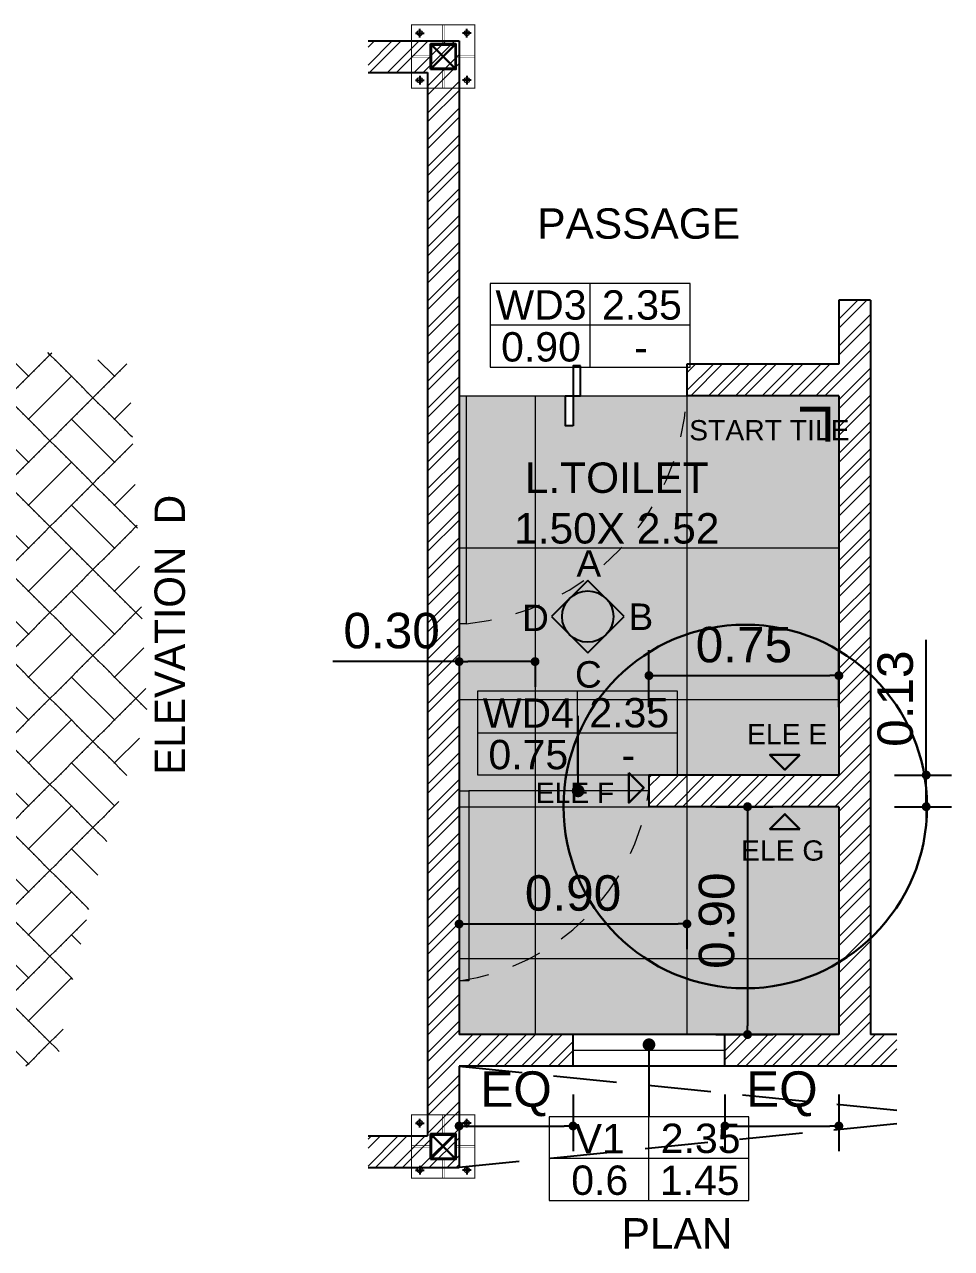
# Model space of a CAD drawing. Header units: metres. Extents: x 494 to 1845, y -666 to 1061.
# Drawn here: x 1403.954 to 1407.616, y 225.948 to 230.782 of the extents above; entities that cross this region are included whole.
import ezdxf

# ---------------------------------------------------------------- set-up
doc = ezdxf.new("R2010")
doc.units = ezdxf.units.M
doc.header["$MEASUREMENT"] = 0
for name, pattern in [('1', [0]), ('141011 - Typical Flr Plans -1 - 1.5 & 1-2 BHK_ Kolshet Namrata1$0$HIDDEN', [0.375, 0.25, -0.125]), ('ACAD_ISO02W100', [15, 12, -3]), ('HIDDEN', [0.375, 0.25, -0.125])]:
    doc.linetypes.add(name, pattern=pattern)
doc.layers.get('Defpoints').update_dxf_attribs({"color": 12})
for name, color, linetype, lineweight in [('.', 7, 'Continuous', 5), ('01 WALL', 7, 'Continuous', 25), ('ARCHITECTURAL COMMENTS', 2, 'Continuous', 30), ('DIMENSION', 8, 'Continuous', 5), ('Grid', 1, 'Continuous', 25), ('SCPL_BOLTS', 11, 'Continuous', 15), ('SCPL_ST PLATE', 222, 'Continuous', 0), ('VDA-DOOR', 23, 'Continuous', 5), ('VDA-DW TAGS', 4, 'Continuous', 9), ('VDA-HATCH', 8, 'Continuous', 9), ('VDA-WALL', 250, 'Continuous', 25), ('VDA-WINDOW', 5, 'Continuous', 9)]:
    doc.layers.add(name, color=color, linetype=linetype, lineweight=lineweight)
for name, color, linetype in [('BASE PLATE', 3, 'Continuous'), ('COLUMN', 1, 'Continuous'), ('Flooring', 250, 'Continuous'), ('SCPL HIDDEN', 8, 'HIDDEN'), ('TILES', 4, '1'), ('VDA DIMENSION', 8, 'Continuous'), ('VDA-TEXT', 250, '1'), ('VDA-WALL BELOW', 8, 'Continuous')]:
    doc.layers.add(name, color=color, linetype=linetype)
doc.styles.add('0.2', font='arial.ttf', dxfattribs={"height": 0.2})
doc.styles.add('arial', font='arial.ttf', dxfattribs={"height": 0.3})
doc.styles.add('RS', font='GOTHIC.TTF')
doc.styles.get("Standard").update_dxf_attribs({"font": 'arial.ttf'})
doc.dimstyles.new('ISO-25', dxfattribs={"dimtxt": 1, "dimasz": 2.5, "dimexe": 1.25, "dimexo": 0.625, "dimtad": 1, "dimtxsty": 'Standard', "dimblk": 'ARCHTICK', "dimcen": 2.5, "dimadec": 0, "dimazin": 0, "dimtfac": 1, "dimtmove": 0, "dimatfit": 3, "dimfxl": 0, "dimarcsym": 0})
doc.dimstyles.new('SMALL-1', dxfattribs={"dimtxt": 0.16, "dimasz": 0.035, "dimexe": 0, "dimexo": 0.1, "dimgap": 0.05, "dimtad": 1, "dimzin": 0, "dimdsep": 46, "dimtxsty": 'RS', "dimblk": 'DOT', "dimcen": 2.5, "dimclrd": 256, "dimclre": 256, "dimclrt": 5, "dimadec": 0, "dimazin": 0, "dimtfac": 1, "dimtdec": 3, "dimtofl": 0, "dimtmove": 0, "dimatfit": 3, "dimfxl": 0, "dimtolj": 1, "dimtzin": 0, "dimarcsym": 0})
pattern_1 = [(45, (-531.6217303456488, -291.9209374581177), (-0.05303300858899107, 0.05303300858899107), []), (45, (-531.5863750066487, -291.9209374581177), (-0.05303300858899107, 0.05303300858899107), [])]

# ---------------------------------------------------------------- blocks, each defined once
blk = doc.blocks.new('athath')
at = {"layer": 'BASE PLATE', "const_width": 0.004000000000000001}
blk.add_lwpolyline([(382058.464163508, 2057488.133852801), (382058.7141635079, 2057488.133852801), (382058.7141635079, 2057487.883852801), (382058.464163508, 2057487.883852801)], close=True, dxfattribs=at)
at = {"layer": 'COLUMN', "color": 5, "lineweight": 30}
for p, q in [((382058.6391635078, 2057488.0588528), (382058.5391635078, 2057487.9588528)), ((382058.6391635078, 2057487.9588528), (382058.5391635078, 2057488.0588528))]:
    blk.add_line(p, q, dxfattribs=at)
blk.add_lwpolyline([(382058.5391635078, 2057488.0588528), (382058.5391635078, 2057487.9588528), (382058.6391635078, 2057487.9588528), (382058.6391635078, 2057488.0588528)], close=True, dxfattribs=at)
at = {"layer": 'Grid', "color": 5, "const_width": 0.002}
blk.add_lwpolyline([(382058.539163508, 2057488.058852801), (382058.639163508, 2057488.058852801), (382058.639163508, 2057487.958852801), (382058.539163508, 2057487.958852801)], close=True, dxfattribs=at)
at = {"layer": 'Grid', "color": 5}
blk.add_lwpolyline([(382058.5423635079, 2057488.055652801), (382058.6359635079, 2057488.055652801), (382058.6359635079, 2057487.962052801), (382058.5423635079, 2057487.962052801)], close=True, dxfattribs=at)
at = {"layer": 'SCPL HIDDEN'}
for p, q in [((382058.5131173132, 2057488.101852801), (382058.4792097027, 2057488.101852801)), ((382058.496163508, 2057488.118806606), (382058.496163508, 2057488.084898995)), ((382058.6652097026, 2057488.101852801), (382058.6991173132, 2057488.101852801)), ((382058.6821635079, 2057488.118806606), (382058.6821635079, 2057488.084898995)), ((382058.496163508, 2057487.898898995), (382058.496163508, 2057487.932806606)), ((382058.6821635079, 2057487.898898995), (382058.6821635079, 2057487.932806606)), ((382058.5131173132, 2057487.915852801), (382058.4792097027, 2057487.915852801)), ((382058.6652097026, 2057487.915852801), (382058.6991173132, 2057487.915852801))]:
    blk.add_line(p, q, dxfattribs=at)
at = {"layer": 'SCPL_BOLTS'}
for centre in [(382058.496163508, 2057488.101852801), (382058.6821635079, 2057488.101852801), (382058.496163508, 2057487.915852801), (382058.6821635079, 2057487.915852801)]:
    blk.add_circle(centre, 0.01035, dxfattribs=at)
at = {"layer": 'SCPL_ST PLATE', "const_width": 0.002}
for points in [[(382058.585713508, 2057488.133852801), (382058.592613508, 2057488.133852801), (382058.592613508, 2057488.058852801), (382058.585713508, 2057488.058852801)], [(382058.464163508, 2057488.012302801), (382058.464163508, 2057488.005402801), (382058.539163508, 2057488.005402801), (382058.539163508, 2057488.012302801)], [(382058.639163508, 2057488.005402801), (382058.639163508, 2057488.012302801), (382058.7141635079, 2057488.012302801), (382058.7141635079, 2057488.005402801)], [(382058.585713508, 2057487.883852801), (382058.592613508, 2057487.883852801), (382058.592613508, 2057487.958852801), (382058.585713508, 2057487.958852801)]]:
    blk.add_lwpolyline(points, close=True, dxfattribs=at)
blk = doc.blocks.new('fds')
for points in [[(230.1541400297719, -13.79207980905178), (230.1241974279691, -13.79207980905178), (230.1241974279691, -13.91101410971761), (230.1541400297719, -13.91101410971761)], [(230.1241974279692, -14.02994841038344), (230.0942548261664, -14.02994841038344), (230.0942548261664, -13.91101410971761), (230.1241974279692, -13.91101410971761)]]:
    blk.add_lwpolyline(points, close=True)
blk = doc.blocks.new('_Dot')
at = {"color": 0, "linetype": 'ByBlock', "lineweight": -2}
blk.add_line((-0.5, 0), (-1, 0), dxfattribs=at)
at = {"color": 0, "linetype": 'ByBlock', "const_width": 0.5}
blk.add_lwpolyline([(-0.25, 0, 1), (0.25, 0, 1)], format="xyb", close=True, dxfattribs=at)
blk = doc.blocks.new('*D705')
at = {"layer": 'Defpoints', "color": 0}
for p in [(1405.671320498217, 226.6787361080436), (1406.121320498217, 226.6787361080436), (1406.121320498217, 226.4316501094787)]:
    blk.add_point(p, dxfattribs=at)
at = {"layer": 'VDA DIMENSION', "color": 253, "lineweight": -2}
for p, q in [((1405.671320498217, 226.5566501094787), (1405.671320498217, 226.3316501094787)), ((1406.121320498217, 226.5566501094787), (1406.121320498217, 226.3316501094787)), ((1405.706320498218, 226.4316501094787), (1406.086320498217, 226.4316501094787))]:
    blk.add_line(p, q, dxfattribs=at)
at = {"layer": 'VDA DIMENSION', "color": 253, "lineweight": -2, "xscale": 0.035, "yscale": 0.035, "zscale": 0.035, "rotation": 180}
blk.add_blockref('_Dot', (1405.671320498217, 226.4316501094787), dxfattribs=at)
at = {"layer": 'VDA DIMENSION', "color": 253, "lineweight": -2, "xscale": 0.035, "yscale": 0.035, "zscale": 0.035}
blk.add_blockref('_Dot', (1406.121320498217, 226.4316501094787), dxfattribs=at)
at = {"layer": 'VDA DIMENSION', "color": 5, "insert": (1405.896320498217, 226.5583349662318), "char_height": 0.14, "attachment_point": 5}
blk.add_mtext('\\A1;EQ', dxfattribs=at)
blk = doc.blocks.new('*D706')
at = {"layer": 'Defpoints', "color": 0}
for p in [(1406.721320498217, 226.6787361080436), (1407.171320498217, 226.6787361080436), (1407.171320498217, 226.4316501094787)]:
    blk.add_point(p, dxfattribs=at)
at = {"layer": 'VDA DIMENSION', "color": 253, "lineweight": -2}
for p, q in [((1406.721320498217, 226.5566501094787), (1406.721320498217, 226.3316501094787)), ((1407.171320498217, 226.5566501094787), (1407.171320498217, 226.3316501094787)), ((1406.756320498217, 226.4316501094787), (1407.136320498216, 226.4316501094787))]:
    blk.add_line(p, q, dxfattribs=at)
at = {"layer": 'VDA DIMENSION', "color": 253, "lineweight": -2, "xscale": 0.035, "yscale": 0.035, "zscale": 0.035, "rotation": 180}
blk.add_blockref('_Dot', (1406.721320498217, 226.4316501094787), dxfattribs=at)
at = {"layer": 'VDA DIMENSION', "color": 253, "lineweight": -2, "xscale": 0.035, "yscale": 0.035, "zscale": 0.035}
blk.add_blockref('_Dot', (1407.171320498217, 226.4316501094787), dxfattribs=at)
at = {"layer": 'VDA DIMENSION', "color": 5, "insert": (1406.946320498217, 226.5583349662318), "char_height": 0.14, "attachment_point": 5}
blk.add_mtext('\\A1;EQ', dxfattribs=at)
blk = doc.blocks.new('WD3')
at = {"layer": 'VDA-DW TAGS'}
for p, q in [((1501.10926626679, 276.3357090459415), (1501.10926626679, 276.6665836356681)), ((1501.504006470542, 276.5011463408067), (1500.714526063031, 276.5011463408067))]:
    blk.add_line(p, q, dxfattribs=at)
blk.add_lwpolyline([(1501.504006470542, 276.6665836356718), (1500.714526063031, 276.6665836356718), (1500.714526063031, 276.3357090459415), (1501.504006470542, 276.3357090459415)], close=True, dxfattribs=at)
at = {"layer": 'VDA-DW TAGS', "char_height": 0.1159809851405905, "attachment_point": 8, "style": 'arial'}
for s, insert, width in [('WD3', (1500.914740304742, 276.5218077601988), 0.2822932409837917), ('2.35', (1501.313382659576, 276.5218077601988), 0.2822932409837917), ('{\\fArial|b0|i0|c0|p34;0.90}', (1500.914740304742, 276.3563704653337), 0.275840167237977), ('{\\fArial|b0|i0|c0|p34;-}', (1501.309480508494, 276.3563704653337), 0.3661736348513708)]:
    blk.add_mtext(s, dxfattribs=dict(at, insert=insert, width=width))
blk = doc.blocks.new('4545-flat-1-flat-1-flat-1-flat-1')
at = {"layer": '.'}
h = blk.add_hatch(color=256, dxfattribs=at)
h.dxf.hatch_style = 1
h.paths.add_polyline_path([(1328.36061237267, -54.19472953439777), (1328.432268129933, -54.12307377712716), (1328.503923887205, -54.19472953439788, 0.4142135623861852)])
h.paths.add_polyline_path([(1328.360612372674, -54.33804104892192, 0.4142135623861853), (1328.503923887205, -54.33804104892624), (1328.432268129933, -54.40969680619696)])
h.paths.add_polyline_path([(1328.288956615413, -54.26638529166206), (1328.360612372674, -54.1947295344022, 0.4142135623423947), (1328.36061237267, -54.33804104892636)])
h.paths.add_polyline_path([(1328.503923887205, -54.19472953439788), (1328.57557964447, -54.26638529166206), (1328.503923887205, -54.33804104892624, 0.1989123673816632), (1328.533604673686, -54.26638529166206, 0.1989123673816633)])
blk.add_circle((1328.432268129942, -54.26638529166206), 0.1013365437443471)
at = {"layer": 'Flooring', "lineweight": -2}
for p, q in [((1328.432268129933, -54.12307377712716), (1328.288956615413, -54.26638529166206)), ((1328.57557964447, -54.26638529166206), (1328.432268129933, -54.12307377712716)), ((1328.288956615413, -54.26638529166206), (1328.432268129933, -54.40969680619696)), ((1328.432268129933, -54.40969680619696), (1328.57557964447, -54.26638529166206))]:
    blk.add_line(p, q, dxfattribs=at)
at = {"layer": 'VDA-TEXT', "color": 1, "lineweight": 5, "char_height": 0.1047470406098673, "width": 0.1059907327104967, "attachment_point": 2, "style": 'arial'}
for s, insert in [('{\\T0.9;A}', (1328.431371474988, -54.00395274117767)), ('{\\T0.9;D}', (1328.22043268925, -54.21897590080357)), ('{\\T0.9;B}', (1328.636945504514, -54.21449094691701)), ('{\\T0.9;C}', (1328.429232299575, -54.44217783460113))]:
    blk.add_mtext(s, dxfattribs=dict(at, insert=insert))
blk = doc.blocks.new('fgfdsgfdg')
at = {"layer": 'VDA-DW TAGS'}
for p, q in [((0, -0.1654372948651144), (0, 0.1654372948651144)), ((0.3947402037520078, 0), (-0.3947402037520078, 0))]:
    blk.add_line(p, q, dxfattribs=at)
blk.add_lwpolyline([(0.3947402037520078, 0.1654372948651144), (-0.3947402037520078, 0.1654372948651144), (-0.3947402037520078, -0.1654372948614764), (0.3947402037520078, -0.1654372948614764)], close=True, dxfattribs=at)
at = {"layer": 'VDA-DW TAGS', "char_height": 0.1159809851405905, "attachment_point": 8, "style": 'arial'}
for s, insert, width in [('V1', (-0.1945259620479192, 0.02066141939212685), 0.2822932409837917), ('2.35', (0.2041163927860907, 0.02066141939212685), 0.2822932409837917), ('0.6', (-0.1945259620479192, -0.1447758754693496), 0.275840167237977), ('1.45', (0.2002142417040886, -0.1447758754693496), 0.3661736348513708)]:
    blk.add_mtext(s, dxfattribs=dict(at, insert=insert, width=width))
blk = doc.blocks.new('FGFGDFG')
at = {"layer": 'VDA-DOOR'}
for p, q in [((2885.550436904467, -2510.215094113677, -0.0028516818295958), (2885.550436904467, -2509.465094113677, -0.0028516818295958)), ((2885.550436904467, -2509.465094113677, -0.0028516818295958), (2885.588408747094, -2509.465094113677, -0.0028516818295958)), ((2885.588408747094, -2509.465094113677, -0.0028516818295958), (2885.588408747094, -2510.215094113677, -0.0028516818295958)), ((2885.588408747094, -2510.215094113677, -0.0028516818295958), (2885.550436904467, -2510.215094113677, -0.0028516818295958))]:
    blk.add_line(p, q, dxfattribs=at)
at = {"layer": 'VDA-DOOR', "linetype": 'ACAD_ISO02W100', "ltscale": 0.01}
blk.add_arc((2885.709383303022, -2510.336068669635, -0.0028516818295958), 0.8793358404296406, 97.90754138939963, 172.092458608656, dxfattribs=at)
blk = doc.blocks.new('WD4')
at = {"layer": 'VDA-DW TAGS'}
for p, q in [((1523.82759115453, 276.9801576190598), (1523.82759115453, 277.3110322087863)), ((1524.222331358282, 277.1455949139249), (1523.432850950771, 277.1455949139249))]:
    blk.add_line(p, q, dxfattribs=at)
blk.add_lwpolyline([(1524.222331358282, 277.31103220879), (1523.432850950771, 277.31103220879), (1523.432850950771, 276.9801576190598), (1524.222331358282, 276.9801576190598)], close=True, dxfattribs=at)
at = {"layer": 'VDA-DW TAGS', "char_height": 0.1159809851405905, "attachment_point": 8, "style": 'arial'}
for s, insert, width in [('WD4', (1523.633065192482, 277.166256333317), 0.2822932409837917), ('2.35', (1524.031707547316, 277.166256333317), 0.2822932409837917), ('0.75', (1523.633065192482, 277.0008190384519), 0.275840167237977), ('{\\fArial|b0|i0|c0|p34;-}', (1524.027805396234, 277.0008190384519), 0.3661736348513708)]:
    blk.add_mtext(s, dxfattribs=dict(at, insert=insert, width=width))
blk = doc.blocks.new('dsafsdaf')
at = {"layer": 'VDA-DOOR'}
for p, q in [((0, 0.03797184263021336), (1.19999999999709, 0.03797184263021336)), ((0, 0), (0, 0.03797184263021336)), ((1.19999999999709, 0), (0, 0)), ((1.19999999999709, 0.03797184263021336), (1.19999999999709, 0))]:
    blk.add_line(p, q, dxfattribs=at)
at = {"layer": 'VDA-DOOR', "linetype": 'ACAD_ISO02W100', "ltscale": 0.01}
blk.add_arc((-0.07759492154582404, -0.08075091439968674), 1.283099324522083, 5.309064267216725, 86.53294504610123, dxfattribs=at)
blk = doc.blocks.new('*D712')
at = {"layer": 'Defpoints', "color": 0}
for p in [(1406.571320498217, 227.3095506386375), (1405.671320613687, 227.2598545708706), (1406.571320498217, 227.2295907413354)]:
    blk.add_point(p, dxfattribs=at)
at = {"layer": 'VDA DIMENSION', "color": 253, "lineweight": -2}
for p, q in [((1405.671320613687, 227.2295907413354), (1405.671320613687, 227.1295907413354)), ((1405.706320613687, 227.2295907413354), (1406.536320498217, 227.2295907413354)), ((1406.571320498217, 227.2295907413354), (1406.571320498217, 227.1295907413354))]:
    blk.add_line(p, q, dxfattribs=at)
at = {"layer": 'VDA DIMENSION', "color": 253, "lineweight": -2, "xscale": 0.035, "yscale": 0.035, "zscale": 0.035, "rotation": 180}
blk.add_blockref('_Dot', (1405.671320613687, 227.2295907413354), dxfattribs=at)
at = {"layer": 'VDA DIMENSION', "color": 253, "lineweight": -2, "xscale": 0.035, "yscale": 0.035, "zscale": 0.035}
blk.add_blockref('_Dot', (1406.571320498217, 227.2295907413354), dxfattribs=at)
at = {"layer": 'VDA DIMENSION', "color": 5, "insert": (1406.121320555952, 227.3510709596165), "char_height": 0.14, "attachment_point": 5}
blk.add_mtext('\\A1;0.90', dxfattribs=at)
blk = doc.blocks.new('*D713')
at = {"layer": 'Defpoints', "color": 0}
for p in [(1406.410327628795, 227.6927498937961), (1406.239652336073, 226.7927498937962), (1406.810579370856, 226.7927498937962)]:
    blk.add_point(p, dxfattribs=at)
at = {"layer": 'VDA DIMENSION', "color": 253, "lineweight": -2}
for p, q in [((1406.685579370856, 227.6927498937961), (1406.910579370856, 227.6927498937961)), ((1406.810579370856, 227.6577498937961), (1406.810579370856, 226.8277498937962)), ((1406.685579370856, 226.7927498937962), (1406.910579370856, 226.7927498937962))]:
    blk.add_line(p, q, dxfattribs=at)
at = {"layer": 'VDA DIMENSION', "color": 253, "lineweight": -2, "xscale": 0.035, "yscale": 0.035, "zscale": 0.035}
for p, rotation in [((1406.810579370856, 227.6927498937961), 90), ((1406.810579370856, 226.7927498937962), 270)]:
    blk.add_blockref('_Dot', p, dxfattribs=dict(at, rotation=rotation))
at = {"layer": 'VDA DIMENSION', "color": 5, "insert": (1406.689099152575, 227.2427498937961), "char_height": 0.14, "attachment_point": 5, "rotation": 90}
blk.add_mtext('\\A1;0.90', dxfattribs=at)
blk = doc.blocks.new('*D714')
at = {"layer": 'Defpoints', "color": 0}
for p in [(1405.671320498217, 228.3096386058749), (1405.971320498217, 228.3096386058749), (1405.671320498217, 228.2659186080868)]:
    blk.add_point(p, dxfattribs=at)
at = {"layer": 'VDA DIMENSION', "color": 253, "lineweight": -2}
for p, q in [((1405.671320498217, 228.2659186080868), (1405.173141780618, 228.2659186080868)), ((1405.671320498217, 228.2659186080868), (1405.671320498217, 228.1659186080869)), ((1405.936320498217, 228.2659186080868), (1405.706320498217, 228.2659186080868)), ((1405.971320498217, 228.2659186080868), (1405.971320498217, 228.1659186080869))]:
    blk.add_line(p, q, dxfattribs=at)
at = {"layer": 'VDA DIMENSION', "color": 253, "lineweight": -2, "xscale": 0.035, "yscale": 0.035, "zscale": 0.035, "rotation": 180}
blk.add_blockref('_Dot', (1405.671320498217, 228.2659186080868), dxfattribs=at)
at = {"layer": 'VDA DIMENSION', "color": 253, "lineweight": -2, "xscale": 0.035, "yscale": 0.035, "zscale": 0.035}
blk.add_blockref('_Dot', (1405.971320498217, 228.2659186080868), dxfattribs=at)
at = {"layer": 'VDA DIMENSION', "color": 5, "insert": (1405.404731139417, 228.3874465753447), "char_height": 0.14, "attachment_point": 5}
blk.add_mtext('\\A1;0.30', dxfattribs=at)
blk = doc.blocks.new('*D781')
at = {"layer": 'Defpoints', "color": 0}
for p in [(1407.171320498217, 228.2105717052832), (1406.421320498217, 227.8177498937961), (1407.171320498217, 227.8177498937961)]:
    blk.add_point(p, dxfattribs=at)
at = {"layer": 'VDA DIMENSION', "color": 253, "lineweight": -2}
for p, q in [((1406.421320498217, 228.0855717052832), (1406.421320498217, 228.3105717052832)), ((1407.171320498217, 228.0855717052832), (1407.171320498217, 228.3105717052832)), ((1406.456320498218, 228.2105717052832), (1407.136320498217, 228.2105717052832))]:
    blk.add_line(p, q, dxfattribs=at)
at = {"layer": 'VDA DIMENSION', "color": 253, "lineweight": -2, "xscale": 0.035, "yscale": 0.035, "zscale": 0.035, "rotation": 180}
blk.add_blockref('_Dot', (1406.421320498217, 228.2105717052832), dxfattribs=at)
at = {"layer": 'VDA DIMENSION', "color": 253, "lineweight": -2, "xscale": 0.035, "yscale": 0.035, "zscale": 0.035}
blk.add_blockref('_Dot', (1407.171320498217, 228.2105717052832), dxfattribs=at)
at = {"layer": 'VDA DIMENSION', "color": 5, "insert": (1406.796320498217, 228.3320519235643), "char_height": 0.14, "attachment_point": 5}
blk.add_mtext('\\A1;0.75', dxfattribs=at)
blk = doc.blocks.new('*D784')
at = {"layer": 'Defpoints', "color": 0}
for p in [(1407.107848899677, 227.8177498937961), (1407.516418349118, 227.8177498937961), (1407.107848899677, 227.6927498937961)]:
    blk.add_point(p, dxfattribs=at)
at = {"layer": 'VDA DIMENSION', "color": 253, "lineweight": -2}
for p, q in [((1407.516418349118, 227.8527498937961), (1407.516418349118, 228.3514061011631)), ((1407.391418349118, 227.8177498937961), (1407.616418349118, 227.8177498937961)), ((1407.516418349118, 227.6927498937961), (1407.516418349118, 227.8177498937961)), ((1407.391418349118, 227.6927498937961), (1407.616418349118, 227.6927498937961)), ((1407.516418349118, 227.6577498937961), (1407.516418349118, 227.6227498937961))]:
    blk.add_line(p, q, dxfattribs=at)
at = {"layer": 'VDA DIMENSION', "color": 253, "lineweight": -2, "xscale": 0.035, "yscale": 0.035, "zscale": 0.035}
for p, rotation in [((1407.516418349118, 227.8177498937961), 270), ((1407.516418349118, 227.6927498937961), 90)]:
    blk.add_blockref('_Dot', p, dxfattribs=dict(at, rotation=rotation))
at = {"layer": 'VDA DIMENSION', "color": 5, "insert": (1407.39489038186, 228.1195779974796), "char_height": 0.14, "attachment_point": 5, "rotation": 90}
blk.add_mtext('\\A1;0.13', dxfattribs=at)
blk = doc.blocks.new('zw$D224')
h = blk.add_hatch(color=1)
h.dxf.hatch_style = 1
h.paths.add_polyline_path([(0.07071067811875764, 0), (0.03535533905937882, 0.03535533905937882), (2.273736754432321e-13, 0)])
at = {"color": 1}
for points in [[(0.07071067811875764, 0), (0.03535533905937882, 0.03535533905937882), (2.273736754432321e-13, 0), (0.07071067811875764, 0)], [(2.273736754432321e-13, 0), (0.03535533905937882, 0.03535533905937882), (0.07071067811875764, 0)]]:
    blk.add_lwpolyline(points, dxfattribs=at)

msp = doc.modelspace()

# ---------------------------------------------------------------- hatches: boundary and pattern name
at = {"layer": '.', "true_color": 0xe3e3e3}
h = msp.add_hatch(color=254, dxfattribs=at)
h.paths.add_polyline_path([(1406.271320498217, 226.7927498937962), (1406.271320498217, 227.3927498937962), (1406.871320498217, 227.3927498937962), (1406.871320498217, 226.7927498937962), (1406.721320498217, 226.7927498937962)])
h.paths.add_polyline_path([(1406.271320498217, 227.3927498937962), (1406.271320498217, 227.9927498937962), (1406.871320498217, 227.9927498937962), (1406.871320498217, 227.8177498937961), (1406.421320498217, 227.8177498937961), (1406.421320498217, 227.6927498937961), (1406.871320498217, 227.6927498937961), (1406.871320498217, 227.3927498937962)])
h.paths.add_polyline_path([(1406.271320498217, 227.9927498937962), (1406.271320498217, 228.5927498937962), (1406.871320498217, 228.5927498937962), (1406.871320498217, 227.9927498937962)])
h.paths.add_polyline_path([(1406.271320498217, 228.5927498937962), (1406.271320498217, 229.1927498937962), (1406.871320498217, 229.1927498937962), (1406.871320498217, 228.5927498937962)])
h.paths.add_polyline_path([(1405.671320498217, 226.7927498937962), (1405.671320498217, 227.3927498937962), (1406.271320498217, 227.3927498937962), (1406.271320498217, 226.7927498937962), (1406.121320498217, 226.7927498937962)])
h.paths.add_polyline_path([(1405.671320498217, 227.3927498937962), (1406.271320498217, 227.3927498937962), (1406.271320498217, 227.9927498937962), (1405.671320498217, 227.9927498937962)])
h.paths.add_polyline_path([(1405.671320498217, 227.9927498937962), (1405.671320498217, 228.5927498937962), (1406.271320498217, 228.5927498937962), (1406.271320498217, 227.9927498937962)])
h.paths.add_polyline_path([(1405.671320498217, 228.5927498937962), (1405.671320498217, 229.1927498937962), (1406.271320498217, 229.1927498937962), (1406.271320498217, 228.5927498937962)])
h.paths.add_polyline_path([(1406.871320498217, 226.7927498937962), (1406.871320498217, 227.3927498937962), (1407.171320498217, 227.3927498937962), (1407.171320498217, 226.7927498937962)])
h.paths.add_polyline_path([(1406.871320498217, 227.9927498937962), (1406.871320498217, 228.5927498937962), (1407.171320498217, 228.5927498937962), (1407.171320498217, 227.9927498937962)])
h.paths.add_polyline_path([(1406.871320498217, 228.5927498937962), (1406.871320498217, 229.1927498937962), (1407.171320498217, 229.1927498937962), (1407.171320498217, 228.5927498937962)])
h.paths.add_polyline_path([(1406.271320498217, 229.1927498937962), (1406.271320498217, 229.3155798591974), (1406.571320498217, 229.3155798591974), (1406.571320498217, 229.3155798591974), (1406.871320498217, 229.3155798591974), (1406.871320498217, 229.1927498937962)])
h.paths.add_polyline_path([(1405.671320498217, 229.1927498937962), (1405.671320498217, 229.3155798591974), (1406.091377896414, 229.3155798591974), (1406.091377896414, 229.1966455585315), (1406.121320498217, 229.1966455585315), (1406.121320498217, 229.3155798591974), (1406.271320498217, 229.3155798591974), (1406.271320498217, 229.1927498937962)])
h.paths.add_polyline_path([(1406.871320498217, 227.3927498937962), (1407.171320498217, 227.3927498937962), (1407.171320498217, 227.6927498937961), (1406.871320498217, 227.6927498937961)])
h.paths.add_polyline_path([(1406.871320498217, 227.9927498937962), (1406.871320498217, 227.8177498937961), (1407.171320498217, 227.8177498937961), (1407.171320498217, 227.9927498937962)])
h.paths.add_polyline_path([(1406.871320498217, 229.1927498937962), (1407.171320498217, 229.1927498937962), (1407.171320498217, 229.3155798591974), (1406.871320498217, 229.3155798591974)])
at = {"layer": 'VDA-HATCH', "lineweight": 0}
h = msp.add_hatch(dxfattribs=at)
h.set_pattern_fill('ANSI32', color=8, scale=0.2)
h.set_pattern_definition(pattern_1)
h.paths.add_polyline_path([(1405.546320498217, 226.7927498937962), (1405.546320498217, 230.5927498939054), (1405.311682733919, 230.592749893908), (1405.311682733919, 230.7177498939104), (1405.671320498217, 230.7177498939054), (1405.671320498217, 226.7927498937962), (1406.121320498217, 226.7927498937962), (1406.121320498217, 226.6677498937962), (1405.671320498217, 226.6677498937962), (1405.671320498217, 226.2677498939053), (1405.311682733919, 226.2677498939053), (1405.311682733919, 226.3927498939053), (1405.546320498217, 226.3927498939053)])
h = msp.add_hatch(dxfattribs=at)
h.set_pattern_fill('ANSI32', color=8, scale=0.2)
h.set_pattern_definition(pattern_1)
h.paths.add_polyline_path([(1407.400733762717, 226.6677498937962), (1406.721320498217, 226.6677498937962), (1406.721320498217, 226.7927498937962), (1407.171320498217, 226.7927498937962), (1407.171320498217, 227.6927498937961), (1406.421320498217, 227.6927498937961), (1406.421320498217, 227.8177498937961), (1407.171320498217, 227.8177498937961), (1407.171320498217, 229.3155798591974), (1406.571320498217, 229.3155798591974), (1406.571320498217, 229.4405798591974), (1407.171320498217, 229.4405798591974), (1407.171320498217, 229.6927498939054), (1407.296320498217, 229.6927498939054), (1407.296320498217, 226.7927498937962), (1407.400733762717, 226.7927498937962)])
at = {"layer": 'VDA-HATCH'}
h = msp.add_hatch(dxfattribs=at)
h.set_pattern_fill('2X2BRIKS', color=256, scale=0.03, angle=135)
h.set_pattern_definition([(135, (1404.394393163106, 217.5981443952741), (-0.1697056274847714, -0.1697056274847714), [0.03, 0]), (135, (1404.309540349363, 217.5132915815315), (-0.3394112549695428, 1.039147267482592e-16), [0.24, -0.24]), (225, (1404.394393163106, 217.5981443952741), (0.1697056274847713, -0.1697056274847714), [0.03, 0]), (225, (1404.139834721879, 217.852702836501), (-1.30560079339263e-16, -0.3394112549695428), [0.24, -0.24])])
edge = h.paths.add_edge_path()
edge.add_line((1404.365874181853, 229.4405798591974), (1403.845954878564, 229.5155798591977))
edge.add_line((1403.845954878564, 229.5155798591977), (1403.845954878564, 229.3155798591974))
edge.add_line((1403.845954878564, 229.3155798591974), (1403.595954878564, 229.3155798591974))
edge.add_line((1403.595954878564, 229.3155798591974), (1403.595954878564, 228.6687621486316))
edge.add_line((1403.595954878564, 228.6687621486316), (1403.595954878564, 226.6677498937965))
edge.add_line((1403.595954878564, 226.6677498937965), (1404.081717793983, 226.6677498937965))
edge.add_arc((1412.053187176853, 225.3492795840888), 8.079770298691736, 160.4405526704718, 170.6083804833137, ccw=False)
edge.add_line((1404.439662916453, 228.0542632099036), (1404.365874181853, 229.4405798591974))

# ---------------------------------------------------------------- linework, layer by layer
at = {"layer": '01 WALL', "color": 23, "const_width": 0.02}
msp.add_lwpolyline([(1407.018308836358, 229.2631902545523), (1407.127372253485, 229.2631902545523), (1407.127372253485, 229.134398177715)], dxfattribs=at)
at = {"layer": 'ARCHITECTURAL COMMENTS'}
msp.add_circle((1406.80186321552, 227.6935187475864), 0.7180510215980476, dxfattribs=at)
at = {"layer": 'TILES', "color": 163, "lineweight": 13, "true_color": 0x4873cb}
for p, q in [((1405.671320498217, 229.3155798591974), (1407.171320498217, 229.3155798591974, -1.776001775254723)), ((1405.971320498217, 229.3155798591974), (1405.971320498217, 226.7927498937962, -1.776001775254723)), ((1406.571320498217, 229.3155798591184), (1406.571320498217, 226.7927498937962, -1.776001775254723)), ((1407.171320498217, 229.3155798591974), (1407.171320498217, 227.8177498937961, -1.776001775254723)), ((1405.671320498217, 228.7155798591974), (1407.171320498217, 228.7155798591974, -1.776001775254723)), ((1405.671320498217, 228.1155798591973), (1407.171320498217, 228.1155798591973, -1.776001775254723)), ((1405.671320498217, 227.6927498937961), (1407.171320498217, 227.6927498937961, -1.776001775254723)), ((1407.171320498217, 227.6927498937961), (1407.171320498217, 226.7927498937962, -1.776001775254723)), ((1405.671320498217, 227.0927498937961), (1407.171320498217, 227.0927498937961, -1.776001775254723))]:
    msp.add_line(p, q, dxfattribs=at)
at = {"layer": 'VDA-DOOR'}
for p, q in [((1405.671320498217, 229.3155798591974), (1406.571320498217, 229.3155798591974, -1.776001775254723)), ((1406.421320613686, 227.7552507251313), (1405.709292456314, 227.7552507251313, -1.776001775254723))]:
    msp.add_line(p, q, dxfattribs=at)
at = {"layer": 'VDA-WALL'}
for p, q in [((1405.311682733919, 230.7177498939125), (1405.671320498217, 230.7177498939054, -1.776001775254723)), ((1405.671320498217, 230.7177498939054), (1405.671320498217, 226.7927498937962, -1.776001775254723)), ((1405.311682733919, 230.5927498939102), (1405.546320498217, 230.5927498939054, -1.776001775254723)), ((1405.546320498217, 230.5927498939054), (1405.546320498217, 226.3927498939053, -1.776001775254723)), ((1407.296320498217, 229.6927498939054), (1407.171320498217, 229.6927498939054, -1.776001775254723)), ((1407.171320498217, 229.6927498939053), (1407.171320498217, 229.4405798591974, -1.776001775254723)), ((1407.296320498217, 229.6927498939054), (1407.296320498217, 226.7927498937962, -1.776001775254723)), ((1407.171320498217, 229.4405798591974), (1406.571320498217, 229.4405798591974, -1.776001775254723)), ((1406.571320498217, 229.4405798591974), (1406.571320498217, 229.3155798591974, -1.776001775254723)), ((1407.171320498217, 229.3155798591974), (1406.571320498217, 229.3155798591974, -1.776001775254723)), ((1407.171320498217, 229.3155798591974), (1407.171320498217, 227.8177498937961, -1.776001775254723)), ((1407.171320498217, 227.8177498937961), (1406.421320498217, 227.8177498937961, -1.776001775254723)), ((1406.421320498217, 227.8177498937961), (1406.421320498217, 227.6927498937961, -1.776001775254723)), ((1407.171320498217, 227.6927498937961), (1406.421320498217, 227.6927498937961, -1.776001775254723)), ((1407.171320498217, 227.6927498937961), (1407.171320498217, 226.7927498937962, -1.776001775254723)), ((1405.671320498217, 226.7927498937962), (1405.671320498217, 226.7927498937962, -1.776001775254723)), ((1406.121320498217, 226.7927498937962), (1405.671320498217, 226.7927498937962, -1.776001775254723)), ((1406.121320498217, 226.6677498937962), (1406.121320498217, 226.7927498937962, -1.776001775254723)), ((1406.721320498217, 226.6677498937962), (1406.721320498217, 226.7927498937962, -1.776001775254723)), ((1407.171320498217, 226.7927498937962), (1406.721320498217, 226.7927498937962, -1.776001775254723)), ((1407.400733762717, 226.7927498937962), (1407.296320498217, 226.7927498937962, -1.776001775254723)), ((1405.671320498217, 226.6677498937962), (1405.671320498217, 226.2677498939053, -1.776001775254723)), ((1406.121320498217, 226.6677498937962), (1405.671320498217, 226.6677498937962, -1.776001775254723)), ((1407.400733762717, 226.6677498937962), (1406.721320498217, 226.6677498937962, -1.776001775254723)), ((1405.311682733919, 226.3927498939053), (1405.546320498217, 226.3927498939053, -1.776001775254723)), ((1405.311682733919, 226.2677498939053), (1405.671320498217, 226.2677498939053, -1.776001775254723))]:
    msp.add_line(p, q, dxfattribs=at)
at = {"layer": 'VDA-WALL', "color": 252, "linetype": '141011 - Typical Flr Plans -1 - 1.5 & 1-2 BHK_ Kolshet Namrata1$0$HIDDEN', "true_color": 0x939598}
for p, q in [((1405.671320498217, 226.6677498937962), (1407.400733762717, 226.4937208860953, -1.776001775254723)), ((1407.400733762717, 226.4406912203081), (1405.671320498217, 226.2677498939053, -1.776001775254723))]:
    msp.add_line(p, q, dxfattribs=at)
at = {"layer": 'VDA-WALL BELOW'}
for p, q in [((1406.721320498217, 226.7927498937962), (1406.121320498217, 226.7927498937962, -1.776001775254723)), ((1406.721320498217, 226.6677498937962), (1406.121320498217, 226.6677498937962, -1.776001775254723))]:
    msp.add_line(p, q, dxfattribs=at)
at = {"layer": 'VDA-WINDOW'}
msp.add_line((1406.721320498217, 226.7302498937962), (1406.121320498217, 226.7302498937962, -1.776001775254723), dxfattribs=at)

# ---------------------------------------------------------------- block references
for name, p in [('fds', (1175.997123070248, 243.226593968915)), ('4545-flat-1-flat-1-flat-1-flat-1', (77.74736493527826, 282.7098438295715))]:
    msp.add_blockref(name, p)
at = {"layer": 'ARCHITECTURAL COMMENTS', "xscale": -1.674323951588085, "yscale": 1.674323951588085, "zscale": 1.674323951588085}
for p, rotation in [((1406.899062688343, 227.8980702988564), 180), ((1406.341597274392, 227.7085892652661), 270)]:
    msp.add_blockref('zw$D224', p, dxfattribs=dict(at, rotation=rotation))
at = {"layer": 'ARCHITECTURAL COMMENTS', "xscale": 1.674323951588085, "yscale": 1.674323951588085, "zscale": 1.674323951588085}
msp.add_blockref('zw$D224', (1406.899062688343, 227.6042277965365), dxfattribs=at)
at = {"layer": 'COLUMN', "rotation": 89.99999999999999}
for p in [(2058893.617673298, -381827.9339136144), (2058893.617673298, -381832.23881899)]:
    msp.add_blockref('athath', p, dxfattribs=at)
at = {"layer": 'DIMENSION', "color": 5, "lineweight": 30}
for name, p in [('WD3', (-94.91994988273882, -46.90695119872584)), ('WD4', (-117.6882944186127, -49.16181054402875))]:
    msp.add_blockref(name, p, dxfattribs=at)
at = {"layer": 'VDA-DOOR', "xscale": 0.7499999999996211, "yscale": 0.7499999999996211, "zscale": 0.7499999999996211, "rotation": 270}
msp.add_blockref('dsafsdaf', (1405.671320498217, 229.3155798591268), dxfattribs=at)
at = {"layer": 'VDA-DOOR', "rotation": 180}
msp.add_blockref('FGFGDFG', (4291.259729360781, -2282.459843388546), dxfattribs=at)
at = {"layer": 'VDA-DW TAGS'}
msp.add_blockref('fgfdsgfdg', (1406.421320498217, 226.3027420111596), dxfattribs=at)

# ---------------------------------------------------------------- texts
at = {"layer": 'VDA-TEXT', "style": 'arial'}
for s, insert, char_height, width, attachment_point in [('PASSAGE', (1406.380614547265, 229.995242715675), 0.12, 4.378113398241118, 5), ('START TILE ', (1407.213584112111, 229.1386247196243), 0.08, 0.8767811770899495, 9), ('L.TOILET\\P1.50X 2.52', (1406.294092997536, 228.8914231211388), 0.12, 4.378113398241118, 5), ('ELE E', (1407.125276509774, 227.9395646759009), 0.08, 0.3347288097538946, 9), ('ELE F', (1406.284309279345, 227.707120960482), 0.08, 0.3347288097538946, 9), ('ELE G', (1407.114148300772, 227.4786083607861), 0.08, 0.3347288097538946, 9)]:
    msp.add_mtext(s, dxfattribs=dict(at, insert=insert, char_height=char_height, width=width, attachment_point=attachment_point))
at = {"layer": 'VDA-TEXT', "insert": (1404.468098294627, 228.3716320524605), "char_height": 0.12, "width": 2.20725404097398, "attachment_point": 2, "rotation": 90.00000000003577, "style": '0.2'}
msp.add_mtext('{\\fCentury Gothic|b0|i0|c0|p34;ELEVATION  D}', dxfattribs=at)
at = {"layer": 'VDA-TEXT', "insert": (1406.313307063192, 226.0677712524251), "char_height": 0.12, "width": 1.903104382744059, "attachment_point": 1}
msp.add_mtext('PLAN', dxfattribs=at)

# ---------------------------------------------------------------- dimensions: what is measured, and where the dimension line sits
at = {"layer": 'VDA DIMENSION'}
for base, p1, p2, picture, middle in [((1405.671320498217, 228.2659186080868, -1.775963417492076), (1405.971320498217, 228.3096386058749, -0.708154523374129), (1405.671320498217, 228.3096386058749, -1.089633101257077), '*D714', (1405.404731139417, 228.3874465753447, -1.775963417492076)), ((1407.171320498217, 228.2105717052832, -1.775963417492076), (1406.421320498217, 227.8177498937961), (1407.171320498217, 227.8177498937961, -1.776001775254723), '*D781', (1406.796320498217, 228.3320519235643, -1.775963417492076)), ((1406.571320498217, 227.2295907413354, -1.775963417492076), (1405.671320613687, 227.2598545708706, -0.0028516818295958), (1406.571320498217, 227.3095506386375, -1.412188496949235), '*D712', (1406.121320555952, 227.3510709596165, -1.775963417492076))]:
    dim = msp.add_linear_dim(base=base, p1=p1, p2=p2, dimstyle='ISO-25', override={"dimtxt": 0.14, "dimasz": 0.035, "dimexe": 0.1, "dimexo": 0.1, "dimgap": 0.05, "dimzin": 1, "dimdsep": 46, "dimblk": 'Dot', "dimclrd": 253, "dimclre": 253, "dimclrt": 5, "dimfxl": 0.125, "dimfxlon": 1, "dimtolj": 1, "dimarcsym": 1}, dxfattribs=at)
    dim.commit()
    dim.dimension.update_dxf_attribs({"geometry": picture, "text_midpoint": middle})
for base, p1, p2, picture, middle in [((1407.516418349118, 227.8177498937961, -1.775963417492076), (1407.107848899677, 227.6927498937961, -1.700851327464268), (1407.107848899677, 227.8177498937961, -0.150300895581001), '*D784', (1407.39489038186, 228.1195779974796, -1.775963417492076)), ((1406.810579370856, 226.7927498937962, -1.775963417492076), (1406.410327628795, 227.6927498937961, -1.776001775254723), (1406.239652336073, 226.7927498937962, -1.425739185087477), '*D713', (1406.689099152575, 227.2427498937961, -1.775963417492076))]:
    dim = msp.add_linear_dim(base=base, p1=p1, p2=p2, angle=90, dimstyle='ISO-25', override={"dimtxt": 0.14, "dimasz": 0.035, "dimexe": 0.1, "dimexo": 0.1, "dimgap": 0.05, "dimzin": 1, "dimdsep": 46, "dimblk": 'Dot', "dimclrd": 253, "dimclre": 253, "dimclrt": 5, "dimfxl": 0.125, "dimfxlon": 1, "dimtolj": 1, "dimarcsym": 1}, dxfattribs=at)
    dim.commit()
    dim.dimension.update_dxf_attribs({"geometry": picture, "text_midpoint": middle})
for base, p1, p2, picture, middle in [((1406.121320498217, 226.4316501094787, -1.775963417492076), (1405.671320498217, 226.6787361080436, -1.776001775254723), (1406.121320498217, 226.6787361080436, -1.776001775254723), '*D705', (1405.896320498217, 226.4316501094787, -1.775963417492076)), ((1407.171320498217, 226.4316501094787, -1.775963417492076), (1406.721320498217, 226.6787361080436, -1.776001775254723), (1407.171320498217, 226.6787361080436, -1.776001775254723), '*D706', (1406.946320498217, 226.4316501094787, -1.775963417492076))]:
    dim = msp.add_linear_dim(base=base, p1=p1, p2=p2, text='EQ', dimstyle='ISO-25', override={"dimtxt": 0.14, "dimasz": 0.035, "dimexe": 0.1, "dimexo": 0.1, "dimgap": 0.05, "dimzin": 1, "dimdsep": 46, "dimblk": 'Dot', "dimclrd": 253, "dimclre": 253, "dimclrt": 5, "dimfxl": 0.125, "dimfxlon": 1, "dimtolj": 1, "dimarcsym": 1}, dxfattribs=at)
    dim.commit()
    dim.dimension.update_dxf_attribs({"geometry": picture, "text_midpoint": middle, "dimtype": 160})

# ---------------------------------------------------------------- leaders
at = {"layer": 'VDA-DW TAGS', "color": 192}
for points in [[(1406.141398658888, 227.7552507251314, -1.773150093425127), (1406.141398658888, 228.0514426773954, -1.773150093425127)], [(1406.421320498217, 226.7528608797574, -1.776001775254723), (1406.421320498217, 226.4681793060247, -1.776001775254723)]]:
    msp.add_leader(points, dimstyle='SMALL-1', override={"dimasz": 0.05, "dimclrd": 4, "dimldrblk": 'Dot'}, dxfattribs=at)

doc.saveas('drawing.dxf')
